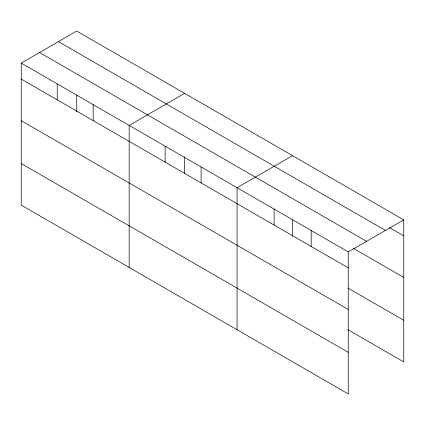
<?xml version="1.0" encoding="UTF-8"?>
<svg xmlns="http://www.w3.org/2000/svg" width="425" height="425" viewBox="0 0 425 425"><rect width="100%" height="100%" fill="white"/><g stroke="black" fill="none" stroke-linecap="round" stroke-linejoin="round"><path stroke-width="0.64" d="M348.256 309.469L348.256 251.903L21.25 63.107L21.25 205.137L348.256 393.933L348.256 309.469L21.25 120.673M347.873 329.635L403.75 361.893L403.75 219.863L76.744 31.067L21.25 63.107M184.657 93.373L129.163 125.407L129.163 267.437M292.565 155.672L237.076 187.712L237.076 329.742M348.256 251.903L403.75 219.863M389.497 227.598L403.75 235.827M58.432 41.639L385.438 230.435M39.562 52.535L366.568 241.331M353.573 248.46L403.75 277.429M21.25 79.071L348.256 267.867M347.873 288.033L403.75 320.291M21.25 163.535L348.256 352.33M311.196 230.504L311.196 246.468M292.565 219.837L292.565 236.321M274.136 209.105L274.136 225.075M201.105 166.945L201.105 182.909M184.657 156.873L184.657 173.357M165.134 146.173L165.134 162.143M93.192 104.64L93.192 120.604M76.744 95.227L76.744 111.717M57.221 83.874L57.221 99.838"/></g></svg>
